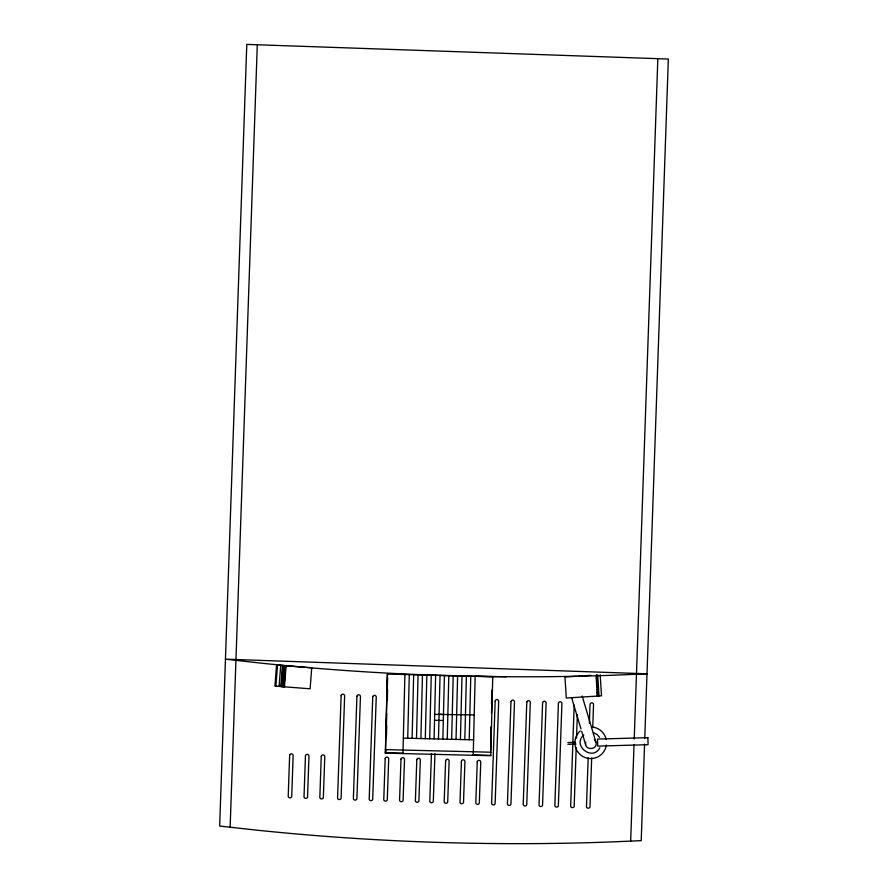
<?xml version="1.0" encoding="UTF-8"?>
<svg xmlns="http://www.w3.org/2000/svg" width="888" height="888" viewBox="0 0 888 888"><rect width="100%" height="100%" fill="white"/><g stroke="black" fill="none" stroke-linecap="round" stroke-linejoin="round"><path stroke-width="1.33" d="M385.425 753.135L387.49 674.07M385.758 753.146L385.825 750.416M386.191 735.419L386.724 713.608M387.057 699.977L387.601 678.166M386.469 735.431L386.713 725.885M387.379 698.623L387.612 689.077M402.952 753.568L404.895 674.503M407.725 738.239L409.29 674.614M412.11 738.35L413.675 674.714M416.505 738.45L418.07 674.825M420.901 738.561L422.466 674.936M425.285 738.672L426.851 675.047M429.681 738.783L431.246 675.146M434.077 738.883L435.642 675.257M438.472 738.994L440.037 675.368M442.857 739.105L444.422 675.468M447.252 739.216L448.817 675.579M451.648 739.316L453.213 675.69M456.032 739.427L457.609 675.801M460.428 739.538L461.993 675.901M464.824 739.637L466.389 676.012M469.219 739.748L470.784 676.123M473.226 755.3L475.169 676.234L492.74 676.667L490.764 755.721L385.381 753.135L387.323 674.07L469.685 676.09M490.62 739.36L490.92 727.083M491.497 703.907L491.83 690.276M490.609 750.271L491.175 727.094M491.508 713.464L492.074 690.287M230.136 827.205L257.265 45.566M431.446 753.59L429.781 801.498A1.876 1.876 0 0 0 433.289 801.62L434.954 753.712M574.17 705.105L570.651 806.382A1.876 1.876 0 0 0 574.159 806.504L576.201 747.652M576.534 738.072L577.344 714.807M588.167 757.664L586.457 806.937A1.876 1.876 0 0 0 589.976 807.059L591.686 757.786M589.355 723.443L590.02 704.284A1.776 1.776 0 0 1 593.539 704.406L592.729 727.672M630.669 841.114L634.021 744.577M634.221 739.06L657.808 59.474M644.566 744.133L641.214 840.67L606.049 842.135A2535.251 2535.251 0 0 1 254.634 829.936L219.658 826.04L246.786 44.4L668.342 59.03L644.755 738.616M275.891 686.158L277.511 665.134M279.087 686.402L280.708 665.378M280.852 686.535L282.473 665.512M281.296 686.579L282.928 665.545M281.751 686.613L283.372 665.578M282.206 686.646L283.827 665.611M282.662 686.679L284.282 665.656M283.117 686.713L284.737 665.689M283.572 686.746L285.192 665.723M284.027 686.779L285.647 665.756M284.471 686.824L286.091 665.789M585.68 742.324C583.66 750.804 598.357 750.393 595.87 742.046L582.151 696.003M599.866 747.729C592.596 761.893 571.661 745.287 583.793 734.987M434.676 714.385L474.225 714.907M576.667 676.245L564.968 676.978L566.289 698.024L601.509 695.815L600.188 674.769M578.021 676.157L590.82 675.357M567.832 742.535L575.058 742.335M567.887 744.288L576.046 744.066M471.095 676.245L506.282 676.734M385.381 752.791L402.952 753.191M434.532 720.279L443.323 720.49M403.33 738.128L473.604 739.859M385.47 749.616L490.886 752.214M473.237 754.922L490.809 755.388M439.083 714.041L443.467 714.596M593.994 732.889L597.18 734.609L599.578 737.318M594.438 739.726L595.87 742.046M571.65 697.713L580.963 728.948M581.673 731.324L585.758 745.054M597.702 674.924L599.023 695.97M596.747 674.98L598.068 696.037M596.57 675.002L597.89 696.048M597.735 696.059L596.414 675.002L596.836 685.547M597.191 689.488L597.491 696.07M596.259 677.655L596.658 685.558M597.169 692.129L597.358 696.081M606.36 745.088A15.818 15.818 0 0 1 583.183 756.687A15.818 15.818 0 0 1 580.208 730.946M593.018 727.128A15.818 15.818 0 0 1 606.204 739.604M289.643 755.233L288.212 796.58A1.876 1.876 0 0 0 291.719 796.703L293.151 755.355A1.776 1.776 0 0 0 289.643 755.233M305.45 755.777L304.018 797.124A1.876 1.876 0 0 0 307.526 797.246L308.969 755.899A1.776 1.776 0 0 0 305.45 755.777M321.256 756.332L319.824 797.679A1.876 1.876 0 0 0 323.332 797.801L324.775 756.454A1.776 1.776 0 0 0 321.256 756.332M341.125 695.648L337.562 798.29A1.876 1.876 0 0 0 341.081 798.412L344.644 695.77A1.776 1.776 0 0 0 341.125 695.648M356.932 696.192L353.369 798.845A1.876 1.876 0 0 0 356.887 798.967L360.45 696.314A1.776 1.776 0 0 0 356.932 696.192M372.749 696.747L369.186 799.389A1.876 1.876 0 0 0 372.694 799.511L376.257 696.869A1.776 1.776 0 0 0 372.749 696.747M385.192 758.552L383.76 799.899A1.876 1.876 0 0 0 387.268 800.021L388.711 758.674A1.776 1.776 0 0 0 385.192 758.552M400.999 759.096L399.567 800.443A1.876 1.876 0 0 0 403.085 800.565L404.517 759.218A1.776 1.776 0 0 0 400.999 759.096M416.816 759.651L415.373 800.998A1.876 1.876 0 0 0 418.892 801.12L420.324 759.773A1.776 1.776 0 0 0 416.816 759.651M445.621 760.65L444.178 801.997A1.876 1.876 0 0 0 447.696 802.119L449.128 760.772A1.776 1.776 0 0 0 445.621 760.65M461.427 761.194L459.995 802.541A1.876 1.876 0 0 0 463.503 802.663L464.935 761.316A1.776 1.776 0 0 0 461.427 761.194M477.233 761.749L475.802 803.096A1.876 1.876 0 0 0 479.309 803.218L480.752 761.871A1.776 1.776 0 0 0 477.233 761.749M495.171 700.987L491.608 803.64A1.876 1.876 0 0 0 495.116 803.762L498.69 701.109A1.776 1.776 0 0 0 495.171 700.987M510.977 701.542L507.414 804.195A1.876 1.876 0 0 0 510.933 804.317L514.496 701.664A1.776 1.776 0 0 0 510.977 701.542M526.784 702.086L523.221 804.739A1.876 1.876 0 0 0 526.739 804.861L530.303 702.208A1.776 1.776 0 0 0 526.784 702.086M542.601 702.641L539.038 805.283A1.876 1.876 0 0 0 542.546 805.405L546.109 702.763A1.776 1.776 0 0 0 542.601 702.641M558.408 703.185L554.845 805.838A1.876 1.876 0 0 0 558.352 805.96L561.915 703.307A1.776 1.776 0 0 0 558.408 703.185M276.545 665.057L274.925 686.08L310.112 688.799L311.732 667.765L276.545 665.057M647.008 673.803L611.843 675.269A2535.251 2535.251 0 0 1 260.417 663.07L225.452 659.174L647.008 673.803M647.885 737.673L597.513 739.071L597.702 746.098L648.085 744.699L647.885 737.673"/></g></svg>
